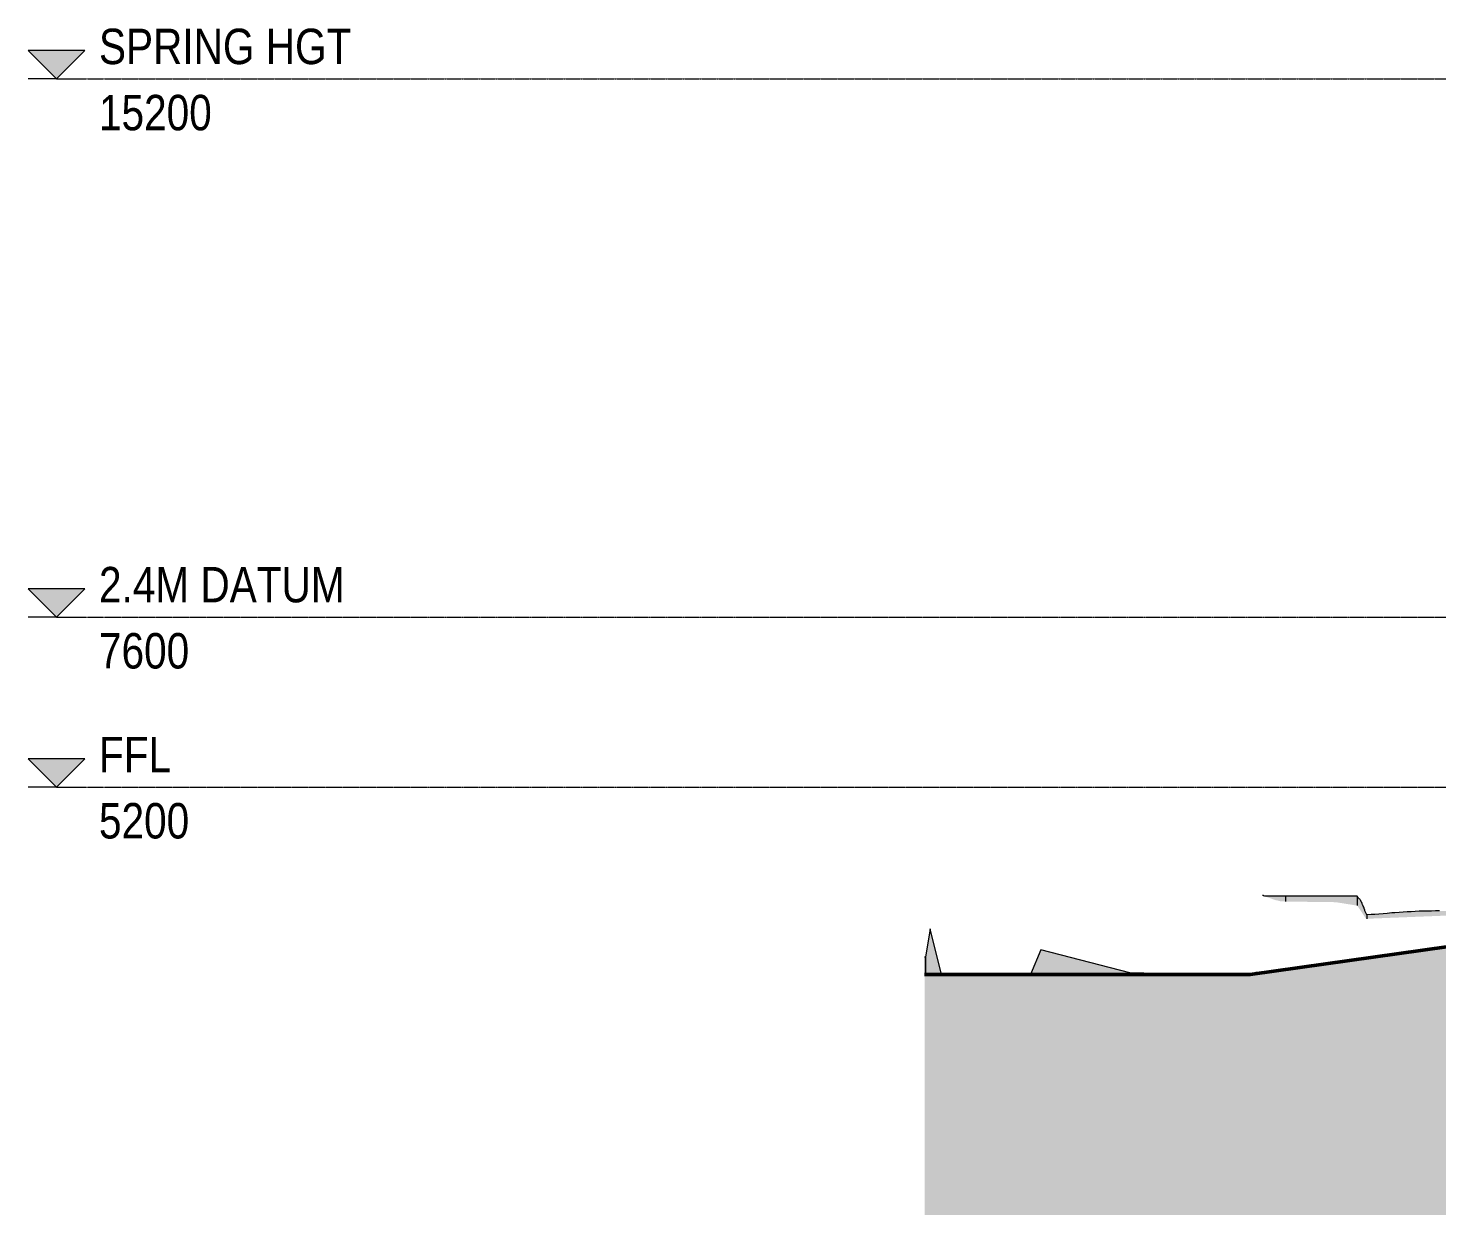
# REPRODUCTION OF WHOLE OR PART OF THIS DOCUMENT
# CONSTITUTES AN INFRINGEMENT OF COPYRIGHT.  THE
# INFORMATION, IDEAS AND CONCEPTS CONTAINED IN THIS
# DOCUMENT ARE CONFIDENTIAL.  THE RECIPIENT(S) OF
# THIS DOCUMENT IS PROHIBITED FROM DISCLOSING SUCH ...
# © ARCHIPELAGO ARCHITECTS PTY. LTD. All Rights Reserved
# Model space of a CAD drawing. Header units: millimetres. Extents: x -4612930 to -4329258, y -1064 to 30311.
# Drawn here: x -4612930 to -4593043, y -840 to 15917 of the extents above; entities that cross this region are included whole.
import ezdxf

# ---------------------------------------------------------------- set-up
doc = ezdxf.new("R2010")
doc.units = ezdxf.units.MM
doc.linetypes.add('AEC_Center', pattern=[24, 12, -4, 4, -4])
for name, color, linetype, lineweight in [('A-DETL', 90, 'Continuous', 18), ('A-DETL-GENF', 92, 'Continuous', 5), ('A-FLOR-LEVL', 51, 'Continuous', 5), ('C-TOPO', 7, 'Continuous', 5), ('C-TOPO-FNSH', 192, 'Continuous', 20)]:
    doc.layers.add(name, color=color, linetype=linetype, lineweight=lineweight)
doc.styles.add('Arial Narrow', font='ARIALN.TTF', dxfattribs={"height": 500})

# ---------------------------------------------------------------- blocks, each defined once
blk = doc.blocks.new('Level - A1-101025-SOUTH WEST')
at = {"layer": 'A-FLOR-LEVL'}
blk.add_hatch(color=256, dxfattribs=at).paths.add_polyline_path([(-4612530, 5200), (-4612130, 5600), (-4612930, 5600)])
for p, q in [((-4612930, 5600), (-4612530, 5200)), ((-4612130, 5600), (-4612930, 5600)), ((-4612130, 5600), (-4612530, 5200)), ((-4612530, 5200), (-4612930, 5200)), ((-4612530, 5200), (-4612130, 5200))]:
    blk.add_line(p, q, dxfattribs=at)

msp = doc.modelspace()

# ---------------------------------------------------------------- hatches: boundary and pattern name
at = {"layer": 'A-DETL-GENF'}
msp.add_hatch(color=7, dxfattribs=at).paths.add_polyline_path([(-4600274, -840), (-4482440, -840), (-4482440, 4650), (-4488993, 4768), (-4490265, 4769), (-4497596, 4825), (-4506419, 4823), (-4518715, 4700), (-4521397, 4200), (-4526486, 3577), (-4531972, 3962), (-4533348, 4203), (-4539484, 4416), (-4544069, 4414), (-4552864, 4291), (-4563007, 4090), (-4574805, 3861), (-4583401, 3628), (-4589835, 3375), (-4595687, 2554), (-4600274, 2554), (-4600274, 1439)])
at = {"layer": 'C-TOPO'}
h = msp.add_hatch(color=256, dxfattribs=at)
h.paths.add_polyline_path([(-4595678, 2554), (-4595439, 2588), (-4595606, 2579), (-4595686, 2554)])
h.paths.add_polyline_path([(-4597195, 2554), (-4596391, 2554), (-4597379, 2579), (-4597379, 2554), (-4597285, 2554)])
h.paths.add_polyline_path([(-4593023, 2927), (-4589835, 3375), (-4586728, 3499), (-4589853, 3400), (-4592910, 2944)])
h.paths.add_polyline_path([(-4533900, 4223), (-4534144, 4288), (-4534520, 4386), (-4535147, 4435), (-4535775, 4476), (-4536390, 4509), (-4536390, 4310), (-4533993, 4226)])
h = msp.add_hatch(color=256, dxfattribs=at)
h.paths.add_polyline_path([(-4595178, 3584), (-4595178, 3658), (-4595474, 3658), (-4595307, 3600), (-4595291, 3599), (-4595257, 3589), (-4595211, 3586)])
h.paths.add_polyline_path([(-4595480, 3660), (-4595491, 3671), (-4595504, 3671), (-4595504, 3668), (-4595483, 3661)])
for points in [[(-4594165, 3527), (-4594165, 3658), (-4595178, 3658), (-4595178, 3584), (-4594468, 3575), (-4594194, 3531)], [(-4594041, 3340), (-4594030, 3341), (-4594032, 3399), (-4594049, 3430), (-4594075, 3505), (-4594092, 3543), (-4594120, 3603), (-4594157, 3644), (-4594160, 3646), (-4594165, 3658), (-4594165, 3527), (-4594041, 3340)], [(-4594030, 3341), (-4592552, 3400), (-4592553, 3454), (-4592844, 3454), (-4593062, 3451), (-4593346, 3445), (-4593801, 3412), (-4593971, 3399), (-4594030, 3395), (-4594030, 3361)], [(-4600232, 2554), (-4600034, 2554), (-4600197, 3196), (-4600263, 2800), (-4600263, 2554)], [(-4600274, 2554), (-4600263, 2554), (-4600263, 2800), (-4600274, 2799), (-4600274, 2579)], [(-4597379, 2554), (-4597380, 2579), (-4598632, 2900), (-4598780, 2554), (-4598151, 2554)]]:
    msp.add_hatch(color=256, dxfattribs=at).paths.add_polyline_path(points)

# ---------------------------------------------------------------- linework, layer by layer
at = {"layer": 'A-DETL', "lineweight": 50}
for p, q in [((-4589835, 3375), (-4595678, 2554)), ((-4595678, 2554), (-4600274, 2554))]:
    msp.add_line(p, q, dxfattribs=at)
at = {"layer": 'A-FLOR-LEVL', "linetype": 'AEC_Center'}
for p, q in [((-4612130, 15200), (-4477322, 15200)), ((-4612130, 7600), (-4477322, 7600)), ((-4612130, 5200), (-4477322, 5200))]:
    msp.add_line(p, q, dxfattribs=at)
at = {"layer": 'C-TOPO'}
for p, q in [((-4595504, 3671), (-4595504, 3668)), ((-4595491, 3671), (-4595504, 3671)), ((-4595480, 3660), (-4595491, 3671)), ((-4595410, 3658), (-4595474, 3658)), ((-4595240, 3658), (-4595410, 3658)), ((-4595223, 3658), (-4595240, 3658)), ((-4594165, 3658), (-4595223, 3658)), ((-4595178, 3658), (-4595178, 3584)), ((-4594165, 3658), (-4594165, 3527)), ((-4594159, 3644), (-4594165, 3658)), ((-4594157, 3644), (-4594159, 3644)), ((-4594154, 3640), (-4594157, 3644)), ((-4594148, 3634), (-4594154, 3640)), ((-4594142, 3628), (-4594148, 3634)), ((-4594137, 3622), (-4594142, 3628)), ((-4594131, 3616), (-4594137, 3622)), ((-4594126, 3610), (-4594131, 3616)), ((-4594120, 3603), (-4594126, 3610)), ((-4594116, 3598), (-4594120, 3603)), ((-4594114, 3595), (-4594116, 3598)), ((-4594109, 3582), (-4594114, 3595)), ((-4594103, 3569), (-4594109, 3582)), ((-4594098, 3556), (-4594103, 3569)), ((-4594091, 3540), (-4594098, 3556)), ((-4594086, 3531), (-4594091, 3540)), ((-4594081, 3517), (-4594086, 3531)), ((-4594075, 3505), (-4594081, 3517)), ((-4594070, 3491), (-4594075, 3505)), ((-4594067, 3483), (-4594070, 3491)), ((-4594064, 3477), (-4594067, 3483)), ((-4594059, 3461), (-4594064, 3477)), ((-4594058, 3455), (-4594059, 3461)), ((-4594054, 3445), (-4594058, 3455)), ((-4594047, 3423), (-4594054, 3445)), ((-4594041, 3414), (-4594047, 3423)), ((-4594030, 3396), (-4594041, 3414)), ((-4593971, 3399), (-4594030, 3396)), ((-4594030, 3396), (-4594030, 3341)), ((-4593916, 3403), (-4593971, 3399)), ((-4593860, 3407), (-4593916, 3403)), ((-4593801, 3412), (-4593860, 3407)), ((-4593742, 3417), (-4593801, 3412)), ((-4593679, 3423), (-4593742, 3417)), ((-4593634, 3425), (-4593679, 3423)), ((-4593576, 3429), (-4593634, 3425)), ((-4593517, 3433), (-4593576, 3429)), ((-4593463, 3437), (-4593517, 3433)), ((-4593404, 3441), (-4593463, 3437)), ((-4593346, 3445), (-4593404, 3441)), ((-4593291, 3446), (-4593346, 3445)), ((-4593233, 3448), (-4593291, 3446)), ((-4593175, 3449), (-4593233, 3448)), ((-4593118, 3450), (-4593175, 3449)), ((-4593062, 3451), (-4593118, 3450)), ((-4593004, 3452), (-4593062, 3451)), ((-4600196, 3200), (-4600263, 2800)), ((-4600034, 2554), (-4600196, 3200)), ((-4600263, 2800), (-4600274, 2799)), ((-4600263, 2800), (-4600263, 2554)), ((-4598632, 2900), (-4598780, 2554)), ((-4597379, 2579), (-4598632, 2900))]:
    msp.add_line(p, q, dxfattribs=at)
at = {"layer": 'C-TOPO-FNSH', "color": 250, "lineweight": 13}
for p, q in [((-4595439, 2588), (-4595599, 2581)), ((-4596391, 2554), (-4597379, 2579)), ((-4597379, 2579), (-4597379, 2554)), ((-4595636, 2570), (-4595686, 2554)), ((-4595599, 2581), (-4595636, 2570))]:
    msp.add_line(p, q, dxfattribs=at)

# ---------------------------------------------------------------- block references
at = {"layer": 'A-FLOR-LEVL'}
for p in [(0, 10000), (0, 2400), (0, 0)]:
    msp.add_blockref('Level - A1-101025-SOUTH WEST', p, dxfattribs=at)

# ---------------------------------------------------------------- texts
at = {"layer": 'A-FLOR-LEVL', "char_height": 500, "attachment_point": 1, "style": 'Arial Narrow'}
for s, insert, width in [('SPRING HGT', (-4611931, 15909), 4329.11), ('15200', (-4611931, 14975), 1924.05), ('2.4M DATUM', (-4611931, 8309), 4200.84), ('7600', (-4611931, 7375), 1539.24), ('FFL', (-4611931, 5909), 1250.63), ('5200', (-4611931, 4975), 1539.24)]:
    msp.add_mtext(s, dxfattribs=dict(at, insert=insert, width=width))

doc.saveas('drawing.dxf')
